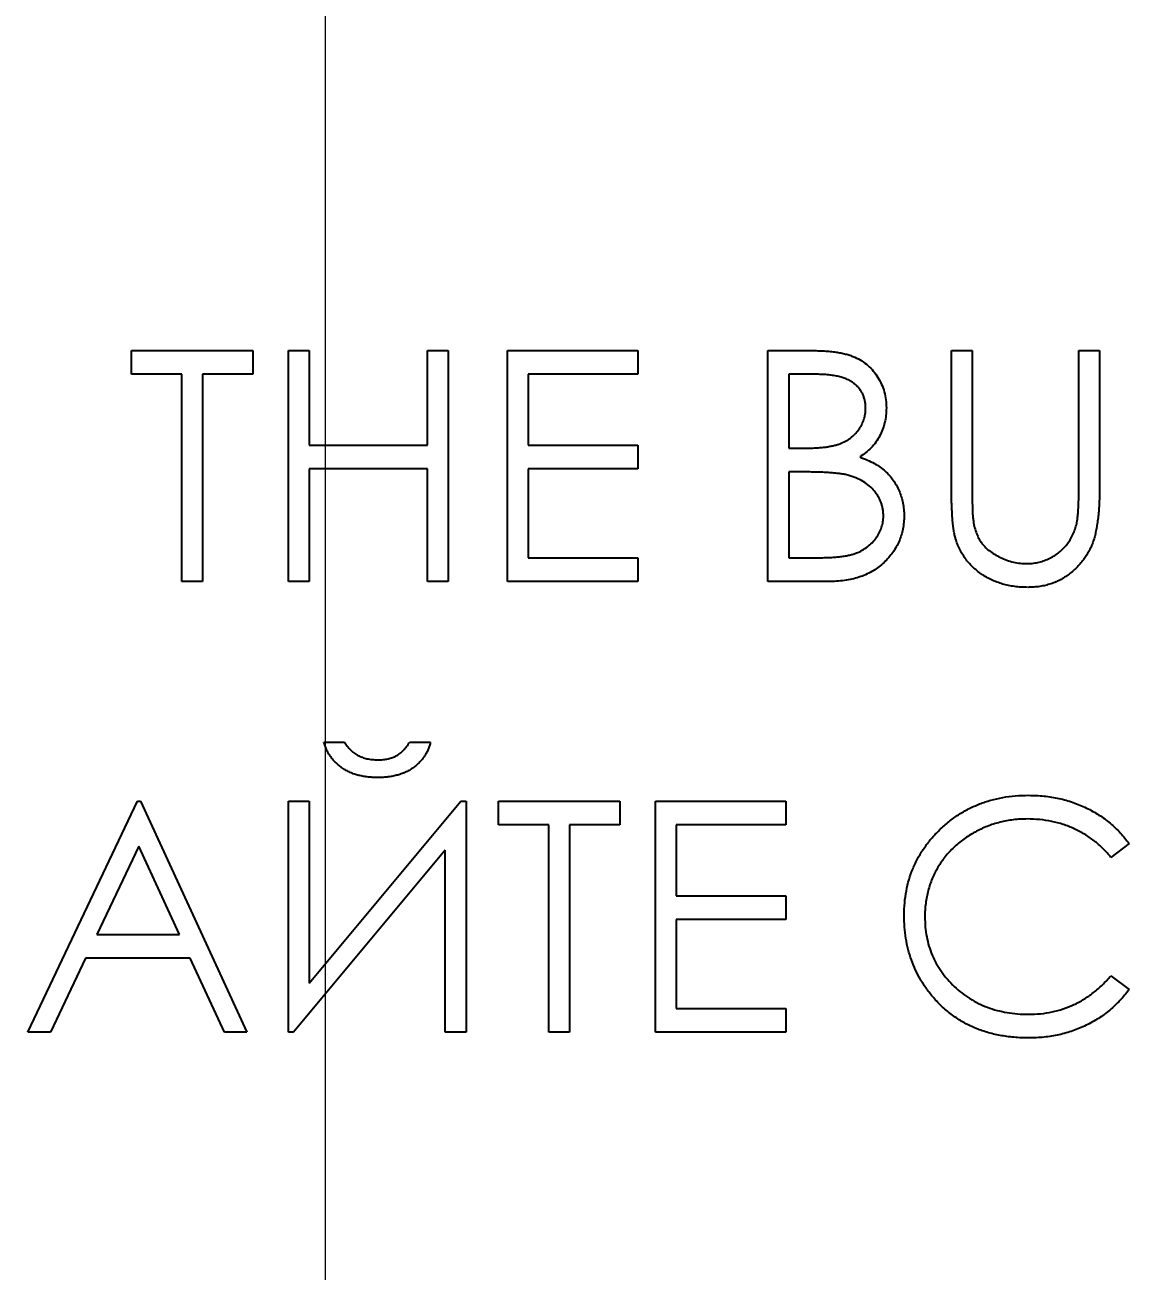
# Model space of a CAD drawing. Header units: millimetres. Extents: x 10 to 411, y 8 to 288.
# Drawn here: x 125.38 to 130.97, y 149.31 to 155.61 of the extents above; entities that cross this region are included whole.
import ezdxf

# ---------------------------------------------------------------- set-up
doc = ezdxf.new("R2010")
doc.units = ezdxf.units.MM
doc.linetypes.add('CENTERX2', pattern=[20.32, 12.7, -2.54, 2.54, -2.54])
doc.layers.add('DIMENSIONS', color=124, linetype='Continuous')
doc.styles.add('SLDTEXTSTYLE1', font='TXT', dxfattribs={"width": 0.75})
doc.dimstyles.new('SLDDIMSTYLE0', dxfattribs={"dimtxt": 3.5, "dimasz": 2.6, "dimexe": 0, "dimexo": 0.0625, "dimgap": 0.875, "dimtad": 1, "dimlfac": 3, "dimrnd": 1e-09, "dimzin": 12, "dimdsep": 46, "dimtxsty": 'SLDTEXTSTYLE1', "dimsah": 1, "dimcen": 0.09, "dimadec": 0, "dimazin": 3, "dimtfac": 1, "dimtofl": 0, "dimtmove": 0, "dimatfit": 3, "dimfxl": 1, "dimfrac": 2, "dimtolj": 1, "dimtzin": 12, "dimarcsym": 0})

# ---------------------------------------------------------------- blocks, each defined once
blk = doc.blocks.new('_D_7')
at = {"layer": 'DIMENSIONS'}
for p, q in [((75.5665, 170.6597), (201.8999, 170.6597)), ((200.8999, 170.6597), (200.8999, 144.4597)), ((190.2332, 144.4597), (201.8999, 144.4597)), ((200.8999, 144.4597), (200.8999, 130.4093))]:
    blk.add_line(p, q, dxfattribs=at)
for points in [[(200.8999, 170.6597), (200.4999, 168.0597), (201.2999, 168.0597)], [(200.8999, 144.4597), (201.2999, 147.0597), (200.4999, 147.0597)]]:
    blk.add_solid(points, dxfattribs=at)
at = {"layer": 'DIMENSIONS', "insert": (196.3881, 130.4093), "char_height": 3.5, "attachment_point": 1, "rotation": 90, "style": 'SLDTEXTSTYLE1'}
blk.add_mtext('78,60', dxfattribs=at)
blk = doc.blocks.new('_D_18')
at = {"layer": 'DIMENSIONS'}
for p, q in [((60.0057, 156.1264), (60.0057, 164.6877)), ((144.1665, 156.1264), (59.0057, 156.1264)), ((60.0057, 156.1264), (60.0057, 144.4597)), ((63.5665, 144.4597), (59.0057, 144.4597))]:
    blk.add_line(p, q, dxfattribs=at)
for points in [[(60.0057, 156.1264), (59.6057, 153.5264), (60.4057, 153.5264)], [(60.0057, 144.4597), (60.4057, 147.0597), (59.6057, 147.0597)]]:
    blk.add_solid(points, dxfattribs=at)
at = {"layer": 'DIMENSIONS', "insert": (55.494, 159.5155), "char_height": 3.5, "attachment_point": 1, "rotation": 90, "style": 'SLDTEXTSTYLE1'}
blk.add_mtext('35', dxfattribs=at)

msp = doc.modelspace()

# ---------------------------------------------------------------- linework, layer by layer
at = {"color": 7, "linetype": 'Continuous', "lineweight": 25}
for p, q in [((125.919088, 153.959719), (126.532336, 153.959719)), ((125.919088, 153.840061), (125.919088, 153.959719)), ((126.532336, 153.959719), (126.532336, 153.840061)), ((126.711823, 153.959719), (126.816524, 153.959719)), ((126.711823, 152.793053), (126.711823, 153.959719)), ((126.816524, 153.959719), (126.816524, 153.481087)), ((127.414814, 153.959719), (127.519515, 153.959719)), ((127.414814, 153.481087), (127.414814, 153.959719)), ((127.519515, 153.959719), (127.519515, 152.793053)), ((127.818661, 153.959719), (128.47678, 153.959719)), ((127.818661, 152.793053), (127.818661, 153.959719)), ((128.47678, 153.959719), (128.47678, 153.840061)), ((129.1349, 153.959719), (129.362531, 153.959719)), ((129.1349, 152.793053), (129.1349, 153.959719)), ((130.06225, 153.959719), (130.166951, 153.959719)), ((130.06225, 153.255092), (130.06225, 153.959719)), ((130.166951, 153.959719), (130.166951, 153.260701)), ((130.705413, 153.959719), (130.810113, 153.959719)), ((130.705413, 153.260701), (130.705413, 153.959719)), ((130.810113, 153.959719), (130.810113, 153.255092)), ((126.173361, 153.840061), (125.919088, 153.840061)), ((126.173361, 152.793053), (126.173361, 153.840061)), ((126.278062, 153.840061), (126.278062, 152.793053)), ((126.532336, 153.840061), (126.278062, 153.840061)), ((127.923361, 153.840061), (127.923361, 153.481087)), ((128.47678, 153.840061), (127.923361, 153.840061)), ((129.239601, 153.840061), (129.239601, 153.46613)), ((129.381695, 153.840061), (129.239601, 153.840061)), ((126.816524, 153.481087), (127.414814, 153.481087)), ((127.923361, 153.481087), (128.47678, 153.481087)), ((128.47678, 153.481087), (128.47678, 153.361429)), ((129.239601, 153.46613), (129.309947, 153.46613)), ((127.414814, 153.361429), (126.816524, 153.361429)), ((126.816524, 153.361429), (126.816524, 152.793053)), ((127.414814, 152.793053), (127.414814, 153.361429)), ((128.47678, 153.361429), (127.923361, 153.361429)), ((127.923361, 153.361429), (127.923361, 152.912711)), ((129.239601, 153.346471), (129.239601, 152.912711)), ((129.309012, 153.346471), (129.239601, 153.346471)), ((127.923361, 152.912711), (128.47678, 152.912711)), ((128.47678, 152.912711), (128.47678, 152.793053)), ((129.239601, 152.912711), (129.388706, 152.912711)), ((126.278062, 152.793053), (126.173361, 152.793053)), ((126.816524, 152.793053), (126.711823, 152.793053)), ((127.519515, 152.793053), (127.414814, 152.793053)), ((128.47678, 152.793053), (127.818661, 152.793053)), ((129.450405, 152.793053), (129.1349, 152.793053)), ((126.89131, 151.981087), (126.996011, 151.981087)), ((127.325071, 151.981087), (127.429772, 151.981087)), ((125.395584, 150.515275), (125.949002, 151.681941)), ((125.949002, 151.681941), (125.96396, 151.681941)), ((125.96396, 151.681941), (126.502421, 150.515275)), ((126.711823, 151.681941), (126.816524, 151.681941)), ((126.711823, 150.515275), (126.711823, 151.681941)), ((126.816524, 150.762303), (127.583084, 151.681941)), ((126.816524, 151.681941), (126.816524, 150.762303)), ((127.583084, 151.681941), (127.609259, 151.681941)), ((127.609259, 151.681941), (127.609259, 150.515275)), ((127.773789, 151.562283), (127.773789, 151.681941)), ((127.773789, 151.681941), (128.387037, 151.681941)), ((128.387037, 151.681941), (128.387037, 151.562283)), ((128.566524, 151.681941), (129.224643, 151.681941)), ((128.566524, 150.515275), (128.566524, 151.681941)), ((129.224643, 151.681941), (129.224643, 151.562283)), ((128.028062, 151.562283), (127.773789, 151.562283)), ((128.028062, 150.515275), (128.028062, 151.562283)), ((128.132763, 151.562283), (128.132763, 150.515275)), ((128.387037, 151.562283), (128.132763, 151.562283)), ((129.224643, 151.562283), (128.671225, 151.562283)), ((128.671225, 151.562283), (128.671225, 151.203309)), ((125.955312, 151.454544), (125.744041, 151.008865)), ((126.160975, 151.008865), (125.955312, 151.454544)), ((127.504558, 151.435147), (126.737764, 150.515275)), ((127.504558, 150.515275), (127.504558, 151.435147)), ((130.959686, 151.467866), (130.868073, 151.397753)), ((128.671225, 151.203309), (129.224643, 151.203309)), ((129.224643, 151.203309), (129.224643, 151.083651)), ((128.671225, 151.083651), (128.671225, 150.634933)), ((129.224643, 151.083651), (128.671225, 151.083651)), ((125.744041, 151.008865), (126.160975, 151.008865)), ((125.68725, 150.889206), (125.509866, 150.515275)), ((126.21613, 150.889206), (125.68725, 150.889206)), ((126.388606, 150.515275), (126.21613, 150.889206)), ((130.868073, 150.799463), (130.959686, 150.730052)), ((128.671225, 150.634933), (129.224643, 150.634933)), ((129.224643, 150.634933), (129.224643, 150.515275)), ((125.509866, 150.515275), (125.395584, 150.515275)), ((126.502421, 150.515275), (126.388606, 150.515275)), ((126.737764, 150.515275), (126.711823, 150.515275)), ((127.609259, 150.515275), (127.504558, 150.515275)), ((128.132763, 150.515275), (128.028062, 150.515275)), ((129.224643, 150.515275), (128.566524, 150.515275))]:
    msp.add_line(p, q, dxfattribs=at)
for points, knots in [([(129.362531, 153.959719), (129.373674, 153.959661), (129.395271, 153.959547), (129.426678, 153.957786), (129.456094, 153.955385), (129.483528, 153.951575), (129.508969, 153.946978), (129.532491, 153.94141), (129.554021, 153.934735), (129.579726, 153.924119), (129.609032, 153.908345), (129.640765, 153.885035), (129.6679, 153.856525), (129.691295, 153.824364), (129.709896, 153.788985), (129.723352, 153.751232), (129.731871, 153.711591), (129.732748, 153.684377), (129.73319, 153.670623)], [0, 0, 0, 0, 0.062594097, 0.121322939, 0.176680142, 0.228365096, 0.276868446, 0.321879128, 0.364098625, 0.403355696, 0.477967948, 0.550535461, 0.623584457, 0.698174882, 0.77335367, 0.847281125, 0.92281834, 1, 1, 1, 1]), ([(129.62849, 153.66852), (129.628314, 153.674995), (129.62797, 153.687697), (129.625152, 153.706214), (129.620363, 153.723628), (129.614212, 153.74018), (129.605615, 153.75535), (129.595494, 153.769665), (129.583266, 153.782635), (129.569347, 153.794758), (129.553344, 153.805507), (129.535267, 153.81492), (129.514871, 153.822501), (129.4925, 153.829139), (129.467809, 153.833802), (129.441085, 153.837686), (129.412106, 153.839664), (129.392058, 153.839926), (129.381695, 153.840061)], [0, 0, 0, 0, 0.05700313, 0.11181787, 0.16440237, 0.2158698, 0.26684111, 0.31747896, 0.36990214, 0.42340045, 0.4797184, 0.5392415, 0.60243069, 0.67102955, 0.7444848, 0.82345397, 0.90874031, 1, 1, 1, 1]), ([(129.309947, 153.46613), (129.320229, 153.466263), (129.340098, 153.46652), (129.368872, 153.467258), (129.39558, 153.469324), (129.420177, 153.47139), (129.442625, 153.474748), (129.462873, 153.478745), (129.481239, 153.482973), (129.502419, 153.490163), (129.526443, 153.500789), (129.552054, 153.517279), (129.574632, 153.536921), (129.593698, 153.559584), (129.609302, 153.58454), (129.62014, 153.611389), (129.627489, 153.639462), (129.628153, 153.658735), (129.62849, 153.66852)], [0, 0, 0, 0, 0.07230103, 0.13970033, 0.20228851, 0.26059953, 0.31319033, 0.36173893, 0.40570648, 0.44553998, 0.51883196, 0.58977824, 0.65886748, 0.72843048, 0.7972827, 0.86481538, 0.93136375, 1, 1, 1, 1]), ([(129.73319, 153.670623), (129.732826, 153.657739), (129.73211, 153.632421), (129.725262, 153.595389), (129.714542, 153.560139), (129.69964, 153.526798), (129.680273, 153.49612), (129.65732, 153.467858), (129.629628, 153.443207), (129.60888, 153.429426), (129.598341, 153.422426)], [0, 0, 0, 0, 0.13056911, 0.25658061, 0.38055162, 0.50362292, 0.62573932, 0.74754858, 0.87176612, 1, 1, 1, 1]), ([(129.598341, 153.422426), (129.611595, 153.417338), (129.636952, 153.407603), (129.671847, 153.390391), (129.701912, 153.37167), (129.727378, 153.351226), (129.749157, 153.32919), (129.768175, 153.305238), (129.784402, 153.279059), (129.798306, 153.250924), (129.809156, 153.221122), (129.817281, 153.189932), (129.821937, 153.157465), (129.8226, 153.13537), (129.822934, 153.124216)], [0, 0, 0, 0, 0.10605749, 0.20291426, 0.29030017, 0.37022257, 0.44638372, 0.5213969, 0.59829108, 0.67614247, 0.7555287, 0.83488717, 0.91664605, 1, 1, 1, 1]), ([(129.527294, 153.332683), (129.521618, 153.333834), (129.50931, 153.336331), (129.489241, 153.338967), (129.466329, 153.341316), (129.440522, 153.343053), (129.411786, 153.344848), (129.38006, 153.345547), (129.345474, 153.34638), (129.321477, 153.34644), (129.309012, 153.346471)], [0, 0, 0, 0, 0.07930649, 0.17195282, 0.27705651, 0.39473058, 0.52617732, 0.67134477, 0.82928526, 1, 1, 1, 1]), ([(129.718233, 153.124216), (129.718141, 153.13038), (129.717959, 153.14261), (129.715205, 153.160582), (129.7112, 153.17799), (129.706023, 153.194883), (129.698483, 153.210954), (129.689681, 153.226521), (129.679361, 153.241606), (129.663279, 153.260677), (129.639889, 153.282649), (129.606653, 153.304162), (129.568862, 153.321511), (129.541453, 153.328877), (129.527294, 153.332683)], [0, 0, 0, 0, 0.0602874, 0.11960235, 0.17750337, 0.23514266, 0.29213259, 0.35087121, 0.41009786, 0.47073152, 0.5948287, 0.72257882, 0.85669139, 1, 1, 1, 1]), ([(130.166951, 153.260701), (130.166936, 153.250807), (130.166906, 153.232032), (130.167103, 153.20531), (130.167657, 153.181552), (130.168005, 153.160668), (130.168781, 153.142754), (130.169414, 153.127712), (130.170227, 153.115614), (130.171205, 153.108554), (130.171625, 153.105519)], [0, 0, 0, 0, 0.19107859, 0.36260456, 0.51609875, 0.65003803, 0.76597672, 0.86237403, 0.94084206, 1, 1, 1, 1]), ([(130.693494, 153.079578), (130.694494, 153.083694), (130.696722, 153.092866), (130.698804, 153.108374), (130.700973, 153.12667), (130.702478, 153.147887), (130.703945, 153.171954), (130.704823, 153.198996), (130.705229, 153.228915), (130.705349, 153.249794), (130.705413, 153.260701)], [0, 0, 0, 0, 0.0698351, 0.15562075, 0.25780156, 0.37381123, 0.50640249, 0.65556446, 0.82007928, 1, 1, 1, 1]), ([(130.08305, 153.009232), (130.081324, 153.015443), (130.077581, 153.028914), (130.073573, 153.05121), (130.070203, 153.076881), (130.067035, 153.105931), (130.065165, 153.138381), (130.063526, 153.174217), (130.062239, 153.213483), (130.062246, 153.240835), (130.06225, 153.255092)], [0, 0, 0, 0, 0.07812987, 0.16946542, 0.27433529, 0.39211016, 0.52368733, 0.66836542, 0.8271319, 1, 1, 1, 1]), ([(130.810113, 153.255092), (130.810029, 153.242392), (130.809863, 153.217609), (130.80843, 153.181292), (130.806144, 153.146841), (130.802915, 153.114251), (130.798636, 153.08364), (130.793878, 153.054738), (130.787818, 153.027754), (130.78074, 153.002476), (130.772649, 152.978414), (130.762168, 152.955578), (130.75036, 152.933273), (130.736355, 152.911837), (130.720618, 152.891175), (130.702801, 152.871412), (130.683493, 152.852232), (130.662373, 152.834128), (130.639789, 152.817525), (130.615809, 152.802926), (130.590617, 152.790585), (130.564278, 152.780426), (130.536781, 152.772788), (130.508125, 152.767096), (130.478246, 152.763862), (130.457924, 152.763381), (130.447634, 152.763138)], [0, 0, 0, 0, 0.05485804, 0.10705879, 0.15697835, 0.20399228, 0.24849154, 0.29048331, 0.330489, 0.36788593, 0.40385813, 0.44000934, 0.47629501, 0.51279229, 0.55048482, 0.58838112, 0.62764533, 0.66797946, 0.70843276, 0.7486023, 0.78908778, 0.8294612, 0.87037105, 0.91221423, 0.95554657, 1, 1, 1, 1]), ([(129.388706, 152.912711), (129.399379, 152.912839), (129.41995, 152.913085), (129.44965, 152.91389), (129.477178, 152.915721), (129.502407, 152.918603), (129.525611, 152.921729), (129.54651, 152.925933), (129.565274, 152.930749), (129.587032, 152.938194), (129.611534, 152.949759), (129.637937, 152.967197), (129.661413, 152.987972), (129.681348, 153.012015), (129.697685, 153.038159), (129.70957, 153.065874), (129.716901, 153.094703), (129.717788, 153.114358), (129.718233, 153.124216)], [0, 0, 0, 0, 0.07250249, 0.13973899, 0.20179513, 0.25982193, 0.31220599, 0.36077343, 0.40454034, 0.4436981, 0.51684079, 0.58787434, 0.65796542, 0.72896939, 0.79930772, 0.86663578, 0.93311633, 1, 1, 1, 1]), ([(129.822934, 153.124216), (129.822608, 153.112827), (129.821968, 153.090419), (129.817241, 153.0575), (129.809238, 153.026042), (129.798214, 152.99584), (129.783827, 152.966954), (129.766318, 152.939349), (129.74544, 152.913304), (129.722086, 152.88853), (129.695665, 152.866254), (129.66716, 152.846415), (129.636211, 152.8301), (129.603327, 152.816395), (129.568139, 152.805926), (129.530805, 152.798601), (129.491357, 152.793666), (129.464287, 152.793261), (129.450405, 152.793053)], [0, 0, 0, 0, 0.06116028, 0.12033456, 0.17818026, 0.23523513, 0.29268296, 0.35118625, 0.41045661, 0.47171985, 0.5337612, 0.59573902, 0.65788752, 0.72129518, 0.78682251, 0.85468615, 0.92547799, 1, 1, 1, 1]), ([(130.171625, 153.105519), (130.173351, 153.09457), (130.176705, 153.073289), (130.185254, 153.042987), (130.197193, 153.015676), (130.211341, 152.990506), (130.229985, 152.968176), (130.25232, 152.947605), (130.279379, 152.929615), (130.309466, 152.913164), (130.341894, 152.899943), (130.375031, 152.889945), (130.408379, 152.883852), (130.430704, 152.883147), (130.441791, 152.882796)], [0, 0, 0, 0, 0.086315, 0.16776647, 0.24443268, 0.31813466, 0.39188411, 0.47006805, 0.55390418, 0.6443395, 0.73687466, 0.82616836, 0.91367859, 1, 1, 1, 1]), ([(130.441791, 152.882796), (130.451309, 152.883154), (130.47029, 152.883868), (130.498492, 152.888288), (130.525958, 152.896255), (130.552825, 152.906535), (130.578009, 152.920118), (130.601523, 152.935808), (130.622511, 152.954212), (130.641664, 152.974578), (130.658342, 152.997558), (130.672799, 153.022651), (130.684641, 153.050234), (130.690489, 153.069619), (130.693494, 153.079578)], [0, 0, 0, 0, 0.08289065, 0.16530254, 0.24776188, 0.33152771, 0.41527981, 0.49636623, 0.57715135, 0.65778254, 0.73932164, 0.82379308, 0.90947595, 1, 1, 1, 1]), ([(130.447634, 152.763138), (130.43641, 152.7634), (130.414391, 152.763913), (130.381945, 152.766854), (130.35084, 152.772393), (130.320748, 152.779447), (130.292079, 152.789175), (130.264448, 152.800541), (130.238328, 152.8145), (130.213296, 152.830031), (130.190021, 152.847506), (130.168656, 152.866552), (130.149164, 152.886866), (130.131874, 152.908666), (130.1165, 152.931783), (130.103257, 152.956283), (130.091886, 152.982156), (130.086017, 153.00014), (130.08305, 153.009232)], [0, 0, 0, 0, 0.0711745, 0.13964412, 0.20631722, 0.27137324, 0.33541808, 0.39807634, 0.46060791, 0.52296951, 0.58471572, 0.64489494, 0.70429056, 0.76299819, 0.82108743, 0.88010389, 0.93938849, 1, 1, 1, 1]), ([(127.163112, 151.8016), (127.153988, 151.801673), (127.136168, 151.801818), (127.110225, 151.804709), (127.085463, 151.808132), (127.062106, 151.813962), (127.039701, 151.820762), (127.018839, 151.829835), (126.998893, 151.839704), (126.980799, 151.851795), (126.963954, 151.864786), (126.948775, 151.878853), (126.935007, 151.893707), (126.922976, 151.909448), (126.912506, 151.926116), (126.90363, 151.943515), (126.896568, 151.961967), (126.893075, 151.974667), (126.89131, 151.981087)], [0, 0, 0, 0, 0.07755057, 0.15146029, 0.2218372, 0.28997956, 0.35599137, 0.42072376, 0.4832516, 0.54500222, 0.60544133, 0.66405496, 0.720796, 0.77751769, 0.83230215, 0.88801244, 0.94338678, 1, 1, 1, 1]), ([(126.996011, 151.981087), (127.000327, 151.973933), (127.008789, 151.95991), (127.024715, 151.941634), (127.042404, 151.925842), (127.062509, 151.91319), (127.084644, 151.903353), (127.108774, 151.896343), (127.134915, 151.892077), (127.153045, 151.891593), (127.162411, 151.891343)], [0, 0, 0, 0, 0.1256132, 0.24624625, 0.36345344, 0.48159633, 0.60238331, 0.72711685, 0.85904171, 1, 1, 1, 1]), ([(127.162411, 151.891343), (127.171692, 151.891536), (127.189482, 151.891907), (127.214715, 151.895526), (127.237072, 151.90193), (127.257212, 151.910621), (127.275355, 151.923134), (127.292852, 151.938767), (127.309666, 151.958351), (127.31977, 151.973264), (127.325071, 151.981087)], [0, 0, 0, 0, 0.14200037, 0.27216639, 0.38876731, 0.49710934, 0.60622919, 0.72444632, 0.85544506, 1, 1, 1, 1]), ([(127.429772, 151.981087), (127.428251, 151.974822), (127.425225, 151.962351), (127.418626, 151.94423), (127.410159, 151.927021), (127.40028, 151.910489), (127.388819, 151.894809), (127.375596, 151.879938), (127.360581, 151.866045), (127.344292, 151.852718), (127.326599, 151.840369), (127.307035, 151.830308), (127.286417, 151.821263), (127.264335, 151.814069), (127.240961, 151.808471), (127.216184, 151.804597), (127.190127, 151.801854), (127.172234, 151.801686), (127.163112, 151.8016)], [0, 0, 0, 0, 0.055379794, 0.110239044, 0.165338843, 0.219997509, 0.275575284, 0.332013539, 0.390752204, 0.451194882, 0.512852887, 0.575752634, 0.639932977, 0.7062062, 0.77506386, 0.846283476, 0.921635364, 1, 1, 1, 1]), ([(129.822934, 151.105386), (129.823452, 151.126371), (129.824472, 151.167658), (129.833138, 151.228249), (129.847077, 151.2863), (129.866876, 151.341701), (129.891978, 151.394744), (129.922987, 151.445025), (129.959543, 151.492864), (130.001358, 151.537535), (130.047214, 151.578382), (130.09632, 151.614317), (130.148581, 151.644223), (130.20342, 151.669222), (130.261249, 151.688436), (130.321943, 151.701887), (130.38539, 151.71026), (130.428677, 151.711318), (130.450672, 151.711856)], [0, 0, 0, 0, 0.06455785, 0.12701353, 0.18795481, 0.24801391, 0.30774768, 0.36823451, 0.42946984, 0.49274344, 0.55625777, 0.61821679, 0.67965548, 0.74124555, 0.80341526, 0.86681546, 0.93232831, 1, 1, 1, 1]), ([(130.450672, 151.711856), (130.464077, 151.711695), (130.49061, 151.711377), (130.529861, 151.708275), (130.568075, 151.703104), (130.605279, 151.696065), (130.641653, 151.687329), (130.67692, 151.675949), (130.711286, 151.662937), (130.744535, 151.647951), (130.776507, 151.631129), (130.807192, 151.612657), (130.836347, 151.592558), (130.864177, 151.571004), (130.890216, 151.547538), (130.915203, 151.522805), (130.93829, 151.496094), (130.952541, 151.477292), (130.959686, 151.467866)], [0, 0, 0, 0, 0.06854754, 0.13568295, 0.20121499, 0.26568223, 0.32926683, 0.39239543, 0.45506976, 0.51712685, 0.57879004, 0.63973986, 0.7001915, 0.75980624, 0.81962832, 0.87935479, 0.93951161, 1, 1, 1, 1]), ([(130.444128, 151.592198), (130.432433, 151.592063), (130.409153, 151.591795), (130.374604, 151.588259), (130.340699, 151.583288), (130.307462, 151.575913), (130.274935, 151.566589), (130.242904, 151.555447), (130.211834, 151.541662), (130.181294, 151.526426), (130.152034, 151.509217), (130.124349, 151.490446), (130.09834, 151.470323), (130.073986, 151.448773), (130.051262, 151.425892), (130.030333, 151.401437), (130.011271, 151.375486), (129.993699, 151.348382), (129.977961, 151.320203), (129.964784, 151.290844), (129.953116, 151.26081), (129.943883, 151.229759), (129.936575, 151.197912), (129.931532, 151.165181), (129.928036, 151.131637), (129.927769, 151.1089), (129.927635, 151.09744)], [0, 0, 0, 0, 0.04395491, 0.08750187, 0.13046263, 0.17275202, 0.21540307, 0.25764983, 0.30015275, 0.34312149, 0.38592516, 0.42768573, 0.46881795, 0.5094918, 0.54988303, 0.58998002, 0.63040523, 0.67086863, 0.71138394, 0.75162726, 0.79177558, 0.83245892, 0.87331905, 0.91454296, 0.95692356, 1, 1, 1, 1]), ([(130.868073, 151.397753), (130.861538, 151.405542), (130.848555, 151.421014), (130.827669, 151.442741), (130.805902, 151.463096), (130.783262, 151.482177), (130.759342, 151.499316), (130.734722, 151.515406), (130.708989, 151.529829), (130.673405, 151.547316), (130.626856, 151.565565), (130.568258, 151.580866), (130.507087, 151.590606), (130.465355, 151.591661), (130.444128, 151.592198)], [0, 0, 0, 0, 0.063163259, 0.125474941, 0.18712122, 0.248294346, 0.309294856, 0.369850066, 0.430973376, 0.49245599, 0.616147966, 0.740843698, 0.868182649, 1, 1, 1, 1]), ([(129.970871, 150.689387), (129.959059, 150.7039), (129.935578, 150.732753), (129.905536, 150.779515), (129.87982, 150.828337), (129.859028, 150.879477), (129.842774, 150.93282), (129.831513, 150.988392), (129.824196, 151.046141), (129.823359, 151.08542), (129.822934, 151.105386)], [0, 0, 0, 0, 0.12432851, 0.24715602, 0.36877975, 0.49073386, 0.61361377, 0.73895758, 0.86731058, 1, 1, 1, 1]), ([(129.927635, 151.09744), (129.928055, 151.080196), (129.928881, 151.04634), (129.936231, 150.99675), (129.947399, 150.949243), (129.964138, 150.904116), (129.984777, 150.860813), (130.010857, 150.820067), (130.041063, 150.781262), (130.075821, 150.745314), (130.113956, 150.712476), (130.154872, 150.683559), (130.198467, 150.659454), (130.244259, 150.639396), (130.292601, 150.623977), (130.343406, 150.613122), (130.396564, 150.606041), (130.432887, 150.605363), (130.451373, 150.605018)], [0, 0, 0, 0, 0.06432322, 0.1262901, 0.18672647, 0.24614643, 0.30557564, 0.36542939, 0.42632631, 0.48883991, 0.55172497, 0.6139186, 0.67548377, 0.7373339, 0.80022904, 0.8645023, 0.93104074, 1, 1, 1, 1]), ([(130.451373, 150.605018), (130.47174, 150.605581), (130.511829, 150.606689), (130.570618, 150.616076), (130.626897, 150.631295), (130.680667, 150.652594), (130.731779, 150.680283), (130.780311, 150.713849), (130.826305, 150.753612), (130.853962, 150.783973), (130.868073, 150.799463)], [0, 0, 0, 0, 0.12851519, 0.25294864, 0.37475473, 0.49593975, 0.61718064, 0.74090947, 0.86781115, 1, 1, 1, 1]), ([(130.452074, 150.48536), (130.439526, 150.485448), (130.414714, 150.48562), (130.378081, 150.488418), (130.342418, 150.492234), (130.307827, 150.497981), (130.274118, 150.504762), (130.241598, 150.513853), (130.209946, 150.524036), (130.17929, 150.536004), (130.149603, 150.54951), (130.120982, 150.564773), (130.093439, 150.581667), (130.066704, 150.599819), (130.041172, 150.619812), (130.01662, 150.641367), (129.992913, 150.664413), (129.978245, 150.681031), (129.970871, 150.689387)], [0, 0, 0, 0, 0.0696628, 0.13774956, 0.20391674, 0.26877986, 0.33241371, 0.39475354, 0.45618003, 0.51699565, 0.57739594, 0.63719834, 0.69699918, 0.75675619, 0.81655391, 0.876948, 0.93813179, 1, 1, 1, 1]), ([(130.959686, 150.730052), (130.952313, 150.720539), (130.937603, 150.701559), (130.913784, 150.674802), (130.888692, 150.649634), (130.86214, 150.626258), (130.834434, 150.604206), (130.805076, 150.584106), (130.774453, 150.565675), (130.742668, 150.5488), (130.709756, 150.533827), (130.675754, 150.521009), (130.640811, 150.509968), (130.604923, 150.500884), (130.568018, 150.493793), (130.530228, 150.489054), (130.491471, 150.485806), (130.465324, 150.48551), (130.452074, 150.48536)], [0, 0, 0, 0, 0.06167424, 0.12305306, 0.183475, 0.2437265, 0.30427892, 0.36486292, 0.4259462, 0.48739123, 0.54922038, 0.61114359, 0.67352853, 0.73696146, 0.80078528, 0.8660126, 0.93210075, 1, 1, 1, 1])]:
    msp.add_open_spline(points, degree=3, knots=knots, dxfattribs=at)
at = {"layer": 'DIMENSIONS', "linetype": 'CENTERX2', "lineweight": 18}
msp.add_line((126.899857, 144.126386), (126.899857, 234.793053), dxfattribs=at)

# ---------------------------------------------------------------- dimensions: what is measured, and where the dimension line sits
at = {"layer": 'DIMENSIONS'}
for base, p1, p2, picture, middle in [((200.899857, 144.459719), (74.566524, 170.659719), (189.23319, 144.459719), '_D_7', (200.899857, 136.228074)), ((60.005725, 144.459719), (145.166524, 156.126386), (64.566524, 144.459719), '_D_18', (60.005725, 162.101634))]:
    dim = msp.add_linear_dim(base=base, p1=p1, p2=p2, angle=90, dimstyle='SLDDIMSTYLE0', dxfattribs=at)
    dim.commit()
    dim.dimension.update_dxf_attribs({"geometry": picture, "text_midpoint": middle, "dimtype": 160})

doc.saveas('drawing.dxf')
